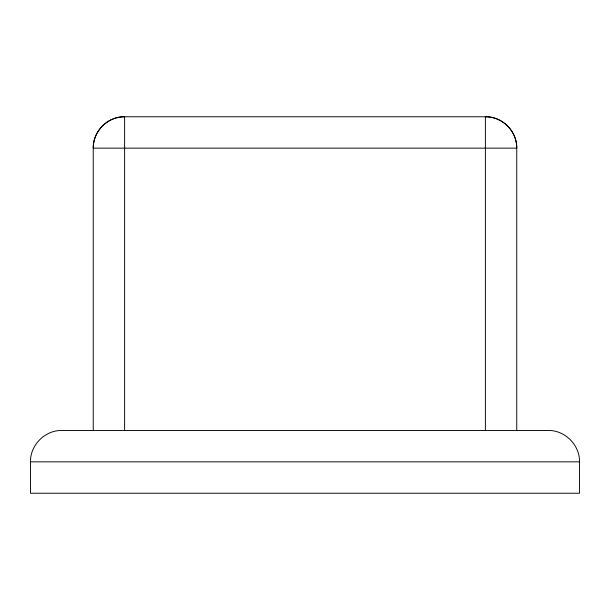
<?xml version="1.0" encoding="UTF-8"?>
<svg xmlns="http://www.w3.org/2000/svg" width="610" height="610" viewBox="0 0 610 610"><rect width="100%" height="100%" fill="white"/><g stroke="black" fill="none" stroke-linecap="round" stroke-linejoin="round"><path stroke-width="0.91" d="M30.5 461.854C30.073 445.094 45.109 430.058 61.869 430.485L548.131 430.485C564.89 430.058 579.927 445.094 579.5 461.854L579.5 493.231L30.5 493.231L30.5 461.854L579.5 461.854M516.754 430.485L516.754 148.146C517.188 131.379 502.144 116.342 485.385 116.769L124.615 116.769C107.856 116.342 92.811 131.379 93.246 148.146L93.246 430.485M485.385 430.485L485.385 116.769A31.369 31.369 0 0 1 516.754 148.146L93.246 148.146A31.369 31.369 0 0 1 124.615 116.769L124.615 430.485"/></g></svg>
